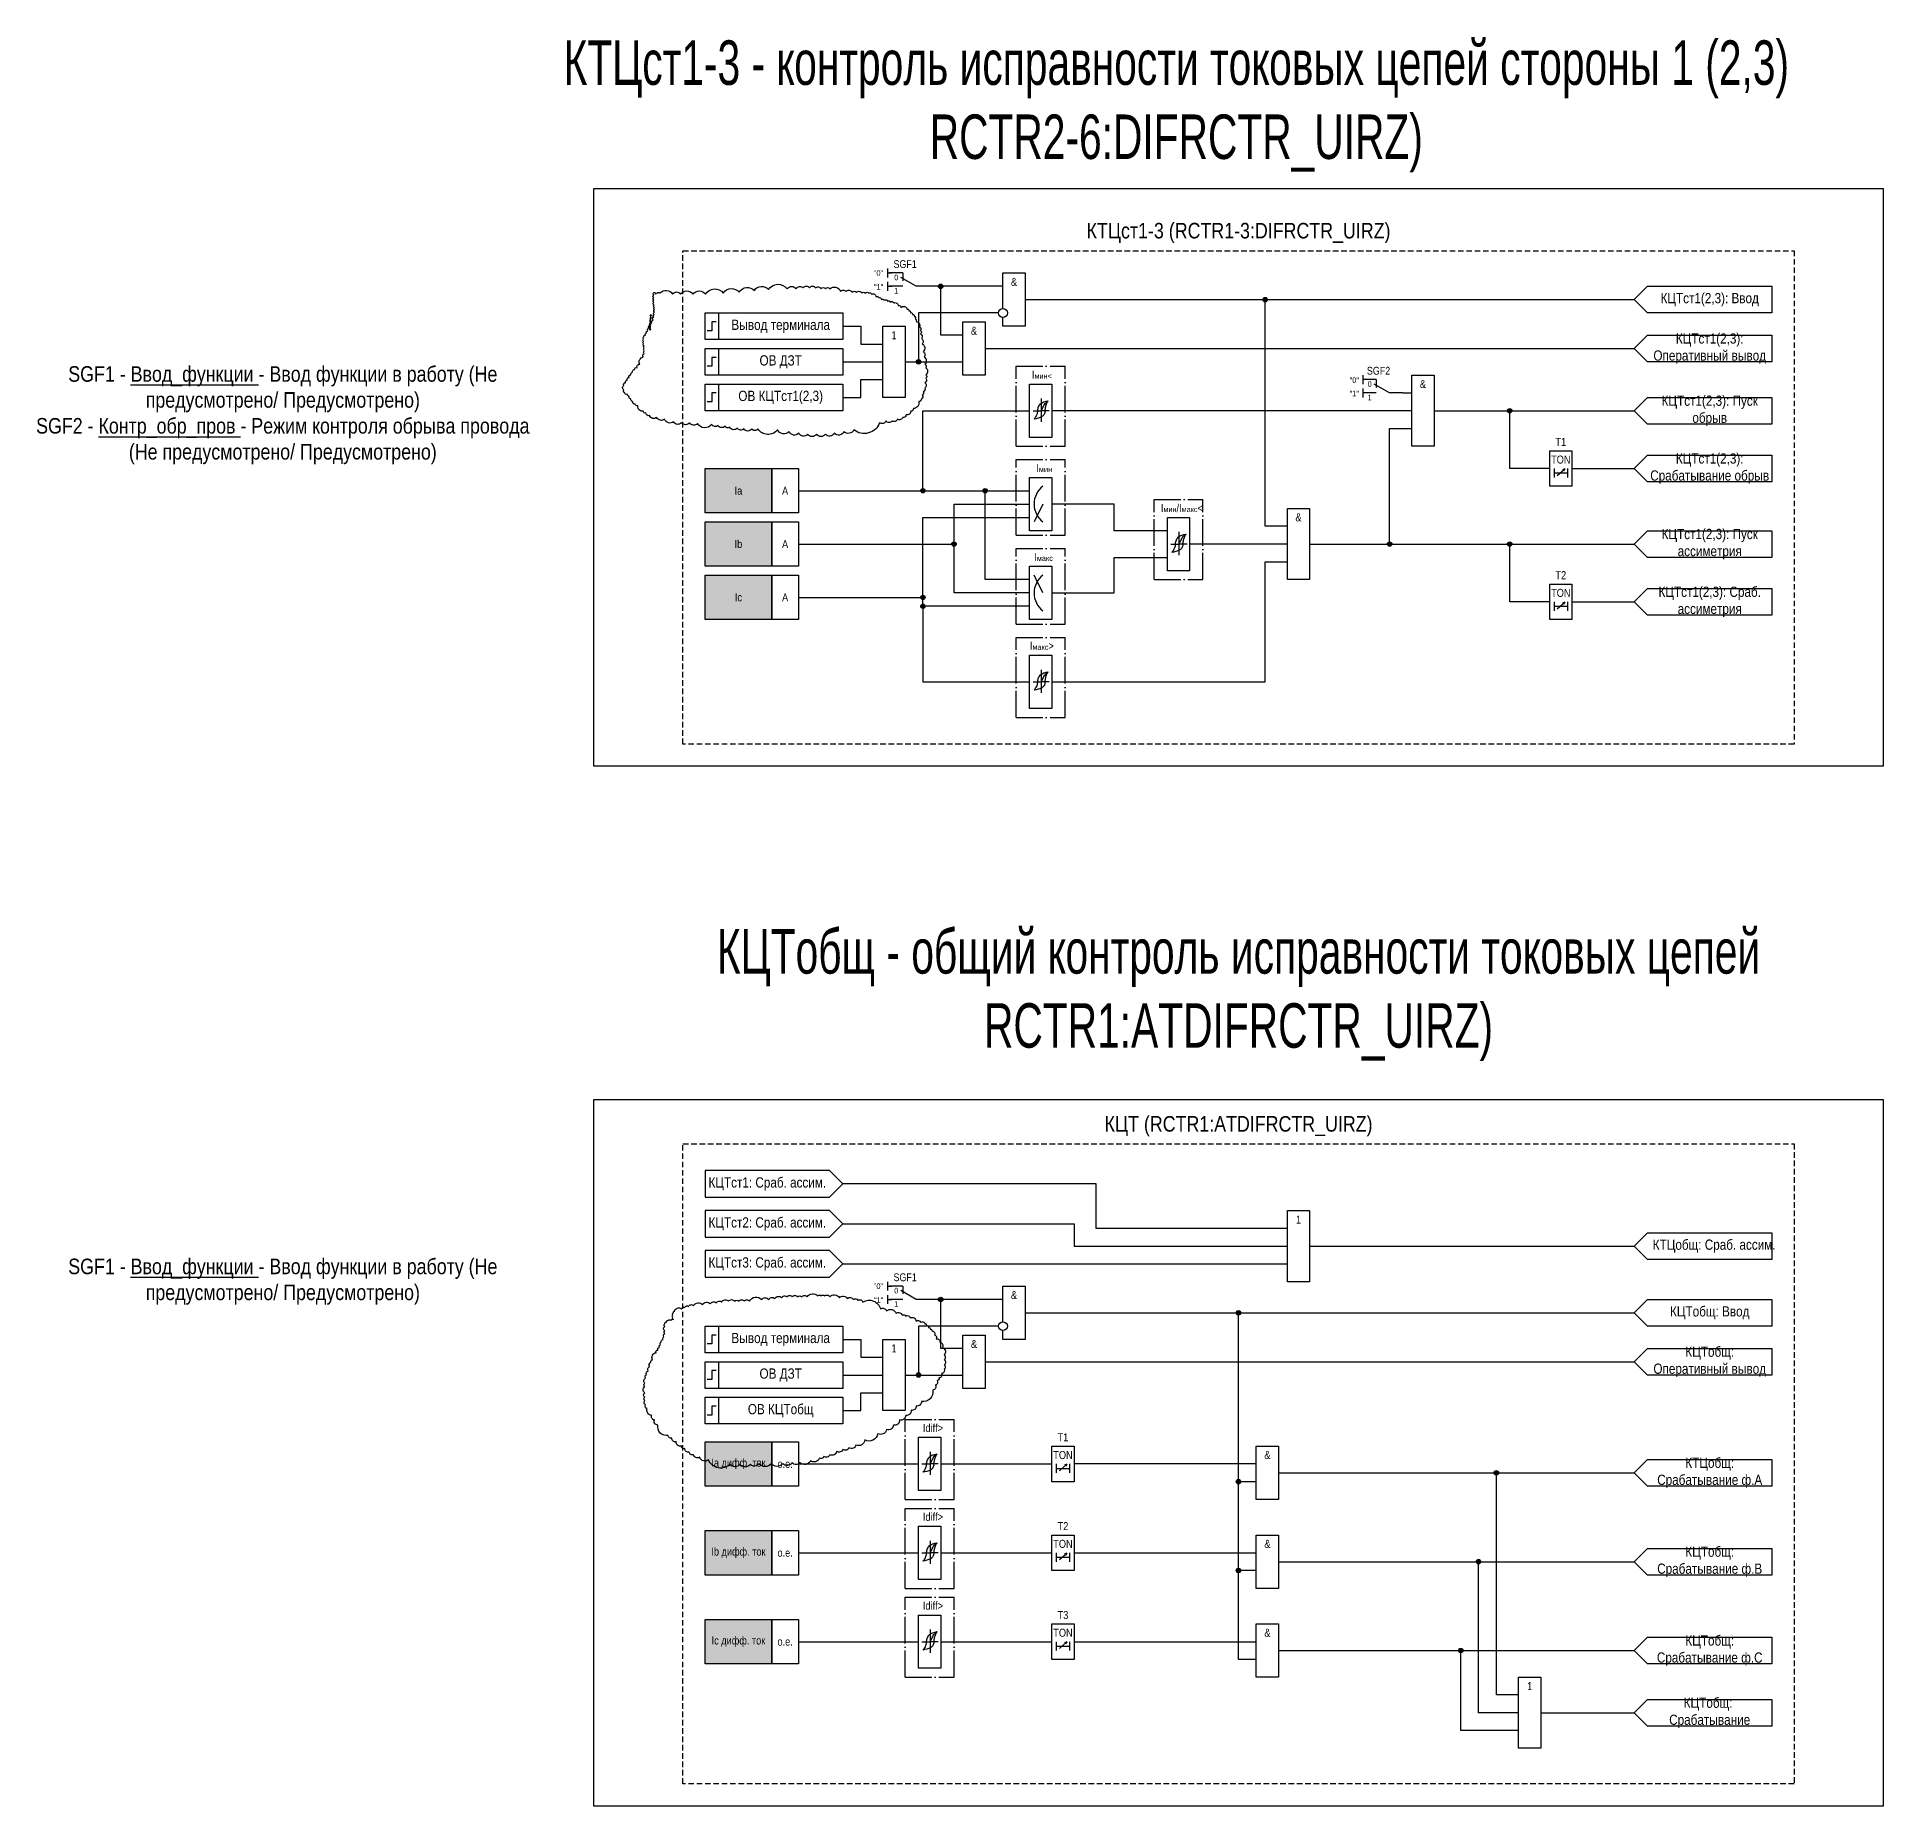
# Model space of a CAD drawing. Header units: millimetres. Extents: x -375 to 2714, y -997 to 626.
# Drawn here: x 623.7 to 1039, y -261 to 137.1 of the extents above; entities that cross this region are included whole.
import ezdxf
from ezdxf.enums import TextEntityAlignment as Align

# ---------------------------------------------------------------- set-up
doc = ezdxf.new("R2010")
doc.units = ezdxf.units.MM
doc.linetypes.add('ACAD_ISO04W100', pattern=[30, 24, -3, 0, -3])
doc.linetypes.add('штриховая2', pattern=[0.375, 0.25, -0.125])
doc.layers.add('invisible', color=10, linetype='Continuous', lineweight=30, plot=False)
doc.layers.add('TEXT', color=7, linetype='Continuous', lineweight=25)
doc.layers.add('Основная', color=7, linetype='Continuous')
doc.styles.add('1.8_Gost_RD', font='ARIALN.TTF', dxfattribs={"height": 1.8})
doc.styles.add('2.5_Gost_RD', font='ARIALN.TTF', dxfattribs={"height": 2.5})
doc.styles.add('3.5_Gost_RD', font='ARIALN.TTF', dxfattribs={"height": 3.5})
doc.styles.add('Вывод', font='ARIALN.TTF', dxfattribs={"height": 2.5})
doc.styles.add('Компонент', font='ARIALN.TTF', dxfattribs={"height": 3.5})

# ---------------------------------------------------------------- blocks, each defined once
blk = doc.blocks.new('*U892')
at = {"layer": 'Основная', "linetype": 'ACAD_ISO04W100', "ltscale": 0.25}
for p, q in [((0, 0), (11, 0)), ((0, -17), (0, 0)), ((11, -17), (11, 0)), ((0, -17), (11, -17))]:
    blk.add_line(p, q, dxfattribs=at)
at = {"layer": 'Основная', "style": 'Компонент'}
blk.add_attdef('ОУ', text='', height=3.5, dxfattribs=at).set_placement((11, 0), align=Align.MIDDLE_CENTER)
blk = doc.blocks.new('Точка')
at = {"ltscale": 100}
h = blk.add_hatch(color=256, dxfattribs=at)
h.dxf.hatch_style = 1
edge = h.paths.add_edge_path()
edge.add_arc((0, 0), 0.5, 0, 360)
blk.add_circle((0, 0), 0.5, dxfattribs=at)
blk = doc.blocks.new('*U898')
at = {"layer": 'Основная', "linetype": 'ACAD_ISO04W100', "ltscale": 0.25}
for p, q in [((0, 0), (11, 0)), ((0, -18), (0, 0)), ((11, -18), (11, 0)), ((0, -18), (11, -18))]:
    blk.add_line(p, q, dxfattribs=at)
at = {"layer": 'Основная', "style": 'Компонент'}
blk.add_attdef('ОУ', text='', height=3.5, dxfattribs=at).set_placement((11, 0), align=Align.MIDDLE_CENTER)
blk = doc.blocks.new('*U958')
at = {"layer": 'Основная', "color": 0}
blk.add_line((0, 0), (7, 4), dxfattribs=at)
at = {"layer": 'Основная', "ltscale": 0.35}
blk.add_line((6, 6), (6, 2.5), dxfattribs=at)
blk = doc.blocks.new('*U1016')
at = {"layer": 'Основная', "color": 0}
for p, q in [((-3, 6), (-9, 6)), ((-3, 0), (-9, 0)), ((9, 0), (3, 0))]:
    blk.add_line(p, q, dxfattribs=at)
at = {"layer": 'Основная', "ltscale": 0.25, "xscale": -1}
blk.add_blockref('*U958', (3, 0), dxfattribs=at)
at = {"layer": 'Основная'}
for tag, height, style, p in [('ОУ', 3.5, 'Компонент', (-2, 10)), ('В1', 2.5, 'Вывод', (-13, 6)), ('В2', 2.5, 'Вывод', (-6, 4)), ('В3', 2.5, 'Вывод', (-6, -2))]:
    blk.add_attdef(tag, text='', height=height, dxfattribs=dict(at, style=style)).set_placement(p, align=Align.MIDDLE_CENTER)
blk = doc.blocks.new('*U985')
at = {"layer": 'Основная', "color": 0}
for p, q in [((-3, 6), (-9, 6)), ((-3, 0), (-9, 0)), ((9, 0), (3, 0))]:
    blk.add_line(p, q, dxfattribs=at)
at = {"layer": 'Основная', "ltscale": 0.25, "xscale": -1}
blk.add_blockref('*U958', (3, 0), dxfattribs=at)
at = {"layer": 'Основная'}
for tag, height, style, p in [('ОУ', 3.5, 'Компонент', (-2, 10)), ('В1', 2.5, 'Вывод', (-14, 6)), ('В2', 2.5, 'Вывод', (-6, 4)), ('В3', 2.5, 'Вывод', (-6, -2))]:
    blk.add_attdef(tag, text='', height=height, dxfattribs=dict(at, style=style)).set_placement(p, align=Align.MIDDLE_CENTER)

msp = doc.modelspace()

# ---------------------------------------------------------------- hatches: boundary and pattern name
at = {"ltscale": 100, "true_color": 0xf7941d}
h = msp.add_hatch(color=30, dxfattribs=at)
h.dxf.hatch_style = 1
h.paths.add_polyline_path([(774, 40), (789, 40), (789, 30), (774, 30)])
h = msp.add_hatch(color=30, dxfattribs=at)
h.dxf.hatch_style = 1
h.paths.add_polyline_path([(774, 28), (789, 28), (789, 18), (774, 18)])
h = msp.add_hatch(color=30, dxfattribs=at)
h.dxf.hatch_style = 1
h.paths.add_polyline_path([(774, 16), (789, 16), (789, 6), (774, 6)])
h = msp.add_hatch(color=30, dxfattribs=at)
h.dxf.hatch_style = 1
h.paths.add_polyline_path([(774, -179), (789, -179), (789, -189), (774, -189)])
h = msp.add_hatch(color=30, dxfattribs=at)
h.dxf.hatch_style = 1
h.paths.add_polyline_path([(774, -199), (789, -199), (789, -209), (774, -209)])
h = msp.add_hatch(color=30, dxfattribs=at)
h.dxf.hatch_style = 1
h.paths.add_polyline_path([(774, -219), (789, -219), (789, -229), (774, -229)])

# ---------------------------------------------------------------- linework, layer by layer
at = {"ltscale": 100}
for p, q in [((815, 85), (815, 83)), ((815, 84), (816, 84)), ((815, 82), (815, 80)), ((815, 81), (816, 81)), ((805, 64), (814, 64)), ((819, 64), (832, 64)), ((815, -143), (815, -145)), ((815, -144), (816, -144)), ((815, -146), (815, -148)), ((815, -147), (816, -147)), ((805, -164), (814, -164)), ((819, -164), (832, -164))]:
    msp.add_line(p, q, dxfattribs=at)
at = {"color": 7, "ltscale": 100}
for p, q in [((965.7, 38.46), (967.37, 39.95)), ((967.37, 39.95), (966.85, 39.73)), ((967.37, 39.95), (967.11, 39.48)), ((850, 32), (848, 28)), ((850, 12), (848, 16)), ((852, 12), (857, 12)), ((965.7, 8.46), (967.37, 9.95)), ((967.37, 9.95), (966.85, 9.73)), ((967.37, 9.95), (967.11, 9.48)), ((853.7, -185.54), (855.37, -184.05)), ((855.37, -184.05), (854.85, -184.27)), ((855.37, -184.05), (855.11, -184.52)), ((853.7, -205.54), (855.37, -204.05)), ((855.37, -204.05), (854.85, -204.27)), ((855.37, -204.05), (855.11, -204.52)), ((853.7, -225.54), (855.37, -224.05)), ((855.37, -224.05), (854.85, -224.27)), ((855.37, -224.05), (855.11, -224.52))]:
    msp.add_line(p, q, dxfattribs=at)
at = {"ltscale": 100}
for points in [[(749, 103), (1039, 103), (1039, -27), (749, -27)], [(774, 75), (777, 75), (777, 69), (774, 69)], [(774, 75), (805, 75), (805, 69), (774, 69)], [(814, 72), (819, 72), (819, 56), (814, 56)], [(774, 67), (777, 67), (777, 61), (774, 61)], [(774, 67), (805, 67), (805, 61), (774, 61)], [(774, 59), (777, 59), (777, 53), (774, 53)], [(774, 59), (805, 59), (805, 53), (774, 53)], [(933, 61), (938, 61), (938, 45), (933, 45)], [(964, 44), (969, 44), (969, 36), (964, 36)], [(774, 40), (789, 40), (789, 30), (774, 30)], [(789, 40), (795, 40), (795, 30), (789, 30)], [(847, 38), (852, 38), (852, 26), (847, 26)], [(905, 31), (910, 31), (910, 15), (905, 15)], [(774, 28), (789, 28), (789, 18), (774, 18)], [(789, 28), (795, 28), (795, 18), (789, 18)], [(847, 18), (852, 18), (852, 6), (847, 6)], [(774, 16), (789, 16), (789, 6), (774, 6)], [(789, 16), (795, 16), (795, 6), (789, 6)], [(964, 14), (969, 14), (969, 6), (964, 6)], [(749, -102), (1039, -102), (1039, -261), (749, -261)], [(905, -127), (910, -127), (910, -143), (905, -143)], [(774, -153), (777, -153), (777, -159), (774, -159)], [(774, -153), (805, -153), (805, -159), (774, -159)], [(814, -156), (819, -156), (819, -172), (814, -172)], [(774, -161), (777, -161), (777, -167), (774, -167)], [(774, -161), (805, -161), (805, -167), (774, -167)], [(774, -169), (777, -169), (777, -175), (774, -175)], [(774, -169), (805, -169), (805, -175), (774, -175)], [(774, -179), (789, -179), (789, -189), (774, -189)], [(789, -179), (795, -179), (795, -189), (789, -189)], [(852, -180), (857, -180), (857, -188), (852, -188)], [(774, -199), (789, -199), (789, -209), (774, -209)], [(789, -199), (795, -199), (795, -209), (789, -209)], [(852, -200), (857, -200), (857, -208), (852, -208)], [(774, -219), (789, -219), (789, -229), (774, -229)], [(789, -219), (795, -219), (795, -229), (789, -229)], [(852, -220), (857, -220), (857, -228), (852, -228)], [(957, -232), (962, -232), (962, -248), (957, -248)]]:
    msp.add_lwpolyline(points, close=True, dxfattribs=at)
for points in [[(832, 70), (827, 70), (827, 81), (822, 81)], [(841, 81), (827, 81)], [(840, 75), (822, 75), (822, 64)], [(846, 78), (983, 78)], [(905, 27), (900, 27), (900, 78)], [(805, 72), (809, 72), (809, 68), (814, 68)], [(832, 70), (827, 70)], [(837, 67), (983, 67)], [(805, 56), (809, 56), (809, 60), (814, 60)], [(931, 57), (933, 57)], [(823, 35), (823, 53), (847, 53)], [(933, 53), (852, 53)], [(938, 53), (983, 53)], [(964, 40), (955, 40), (955, 53)], [(910, 23), (928, 23), (928, 49), (933, 49)], [(965, 40), (965, 38)], [(965, 39), (968, 39)], [(968, 40), (968, 38)], [(969, 40), (983, 40)], [(847, 15), (837, 15), (837, 35)], [(795, 23), (830, 23), (830, 32), (847, 32)], [(878, 26), (866, 26), (866, 32), (852, 32)], [(795, 11), (823, 11), (823, 29), (847, 29)], [(847, 12), (830, 12), (830, 23)], [(905, 23), (883, 23)], [(928, 23), (983, 23)], [(964, 10), (955, 10), (955, 23)], [(852, 12), (866, 12), (866, 20), (878, 20)], [(852, -8), (900, -8), (900, 19), (905, 19)], [(847, 9), (823, 9), (823, 11)], [(823, 9), (823, -8), (847, -8)], [(965, 10), (965, 8)], [(965, 9), (968, 9)], [(968, 10), (968, 8)], [(969, 10), (983, 10)], [(905, -131), (862, -131), (862, -121), (805, -121)], [(805, -130), (857, -130), (857, -135), (905, -135)], [(910, -135), (983, -135)], [(805, -139), (905, -139)], [(832, -158), (827, -158), (827, -147), (822, -147)], [(841, -147), (827, -147)], [(840, -153), (822, -153), (822, -164)], [(846, -150), (983, -150)], [(898, -188), (894, -188), (894, -150)], [(805, -156), (809, -156), (809, -160), (814, -160)], [(832, -158), (827, -158)], [(837, -161), (983, -161)], [(805, -172), (809, -172), (809, -168), (814, -168)], [(853, -184), (853, -186)], [(853, -185), (856, -185)], [(856, -184), (856, -186)], [(898, -184), (857, -184)], [(903, -186), (983, -186)], [(957, -236), (952, -236), (952, -186)], [(898, -208), (894, -208), (894, -188)], [(853, -204), (853, -206)], [(853, -205), (856, -205)], [(856, -204), (856, -206)], [(857, -204), (898, -204)], [(903, -206), (983, -206)], [(957, -240), (948, -240), (948, -206)], [(898, -228), (894, -228), (894, -208)], [(853, -224), (853, -226)], [(856, -224), (856, -226)], [(857, -224), (898, -224)], [(853, -225), (856, -225)], [(903, -226), (983, -226)], [(957, -244), (944, -244), (944, -226)], [(962, -240), (983, -240)]]:
    msp.add_lwpolyline(points, dxfattribs=at)
at = {"lineweight": 30, "ltscale": 100}
for points in [[(776.5, 73), (775.5, 73), (775.5, 71), (774.5, 71)], [(776.5, 65), (775.5, 65), (775.5, 63), (774.5, 63)], [(776.5, 57), (775.5, 57), (775.5, 55), (774.5, 55)], [(776.5, -155), (775.5, -155), (775.5, -157), (774.5, -157)], [(776.5, -163), (775.5, -163), (775.5, -165), (774.5, -165)], [(776.5, -171), (775.5, -171), (775.5, -173), (774.5, -173)]]:
    msp.add_lwpolyline(points, dxfattribs=at)
at = {"color": 7, "ltscale": 100}
for centre in [(853, 32), (853, 12)]:
    msp.add_arc(centre, 5, 126.8699, 233.1301, dxfattribs=at)
at = {"layer": 'invisible', "ltscale": 100}
for points in [[(763.3, 79.46, -0.520567), (763.9, 79.46, -0.520567), (763.9, 79.46, -0.520567), (766.69, 79.26, -0.520567), (766.69, 79.26, -0.520567), (768.49, 79.26, -0.520567), (768.49, 79.26, -0.520567), (771.29, 79.26, -0.520567), (771.29, 79.26, -0.520567), (774.09, 79.26, -0.520567), (774.09, 79.26, -0.520567), (778.08, 79.46, -0.520567), (778.08, 79.46, -0.520567), (781.68, 79.66, -0.520567), (781.68, 79.66, -0.520567), (785.08, 80.06, -0.520567), (785.08, 80.06, -0.520567), (788.28, 80.26, -0.520567), (788.28, 80.26, -0.520567), (792.47, 80.46, -0.520567), (792.47, 80.46, -0.520567), (794.47, 80.46, -0.520567), (794.47, 80.46, -0.520567), (796.07, 80.66, -0.520567), (796.07, 80.66, -0.520567), (797.47, 80.66, -0.520567), (797.47, 80.66, -0.520567), (798.87, 80.66, -0.520567), (798.87, 80.66, -0.520567), (800.07, 80.46, -0.520567), (800.07, 80.46, -0.520567), (801.07, 80.46, -0.520567), (801.07, 80.46, -0.520567), (802.07, 80.46, -0.520567), (802.07, 80.46, -0.520567), (804.46, 79.86, -0.520567), (804.46, 79.86, -0.520567), (805.66, 79.86, -0.520567), (805.66, 79.86, -0.520567), (807.06, 79.66, -0.520567), (807.06, 79.66, -0.520567), (808.06, 79.66, -0.520567), (808.06, 79.66, -0.520567), (809.26, 79.46, -0.520567), (809.26, 79.46, -0.520567), (810.06, 79.46, -0.520567), (810.06, 79.46, -0.520567), (810.86, 79.46, -0.520567), (810.86, 79.46, -0.520567), (811.46, 79.26, -0.520567), (811.46, 79.26, -0.520567), (812.46, 78.67, -0.520567), (812.46, 78.67, -0.520567), (813.06, 78.47, -0.520567), (813.06, 78.47, -0.520567), (813.66, 78.07, -0.520567), (813.66, 78.07, -0.520567), (814.26, 77.87, -0.520567), (814.26, 77.87, -0.520567), (815.06, 77.67, -0.520567), (815.06, 77.67, -0.520567), (815.65, 77.47, -0.520567), (815.65, 77.47, -0.520567), (816.45, 77.27, -0.520567), (816.45, 77.27, -0.520567), (817.45, 76.67, -0.520567), (817.45, 76.67, -0.520567), (818.05, 76.27, -0.520567), (818.05, 76.27, -0.520567), (819.45, 75.87, -0.520567), (819.45, 75.87, -0.520567), (819.85, 75.47, -0.520567), (819.85, 75.47, -0.520567), (820.25, 75.07, -0.520567), (820.25, 75.07, -0.520567), (820.65, 74.67, -0.520567), (820.65, 74.67, -0.520567), (821.05, 74.27, -0.520567), (821.05, 74.27, -0.520567), (821.25, 73.67, -0.520567), (821.25, 73.67, -0.520567), (821.45, 73.07, -0.520567), (821.45, 73.07, -0.520567), (822.25, 71.88, -0.520567), (822.25, 71.88, -0.520567), (822.45, 71.08, -0.520567), (822.45, 71.08, -0.520567), (822.45, 70.28, -0.520567), (822.45, 70.28, -0.520567), (822.65, 69.28, -0.520567), (822.65, 69.28, -0.520567), (822.85, 68.08, -0.520567), (822.85, 68.08, -0.520567), (823.05, 66.29, -0.520567), (823.05, 66.29, -0.520567), (823.25, 65.09, -0.520567), (823.25, 65.09, -0.520567), (823.45, 63.49, -0.520567), (823.45, 63.49, -0.520567), (823.65, 62.69, -0.520567), (823.65, 62.69, -0.520567), (823.65, 61.09, -0.520567), (823.65, 61.09, -0.520567), (823.65, 60.3, -0.520567), (823.65, 60.3, -0.520567), (823.45, 59.3, -0.520567), (823.45, 59.3, -0.520567), (823.45, 58.1, -0.520567), (823.45, 58.1, -0.520567), (823.05, 57.3, -0.520567), (823.05, 57.3, -0.520567), (822.85, 56.5, -0.520567), (822.85, 56.5, -0.520567), (822.65, 55.7, -0.520567), (822.65, 55.7, -0.520567), (822.05, 55.1, -0.520567), (822.05, 55.1, -0.520567), (820.85, 53.51, -0.520567), (820.85, 53.51, -0.520567), (820.25, 52.91, -0.520567), (820.25, 52.91, -0.520567), (819.25, 52.11, -0.520567), (819.25, 52.11, -0.520567), (818.45, 51.51, -0.520567), (818.45, 51.51, -0.520567), (817.25, 51.11, -0.520567), (817.25, 51.11, -0.520567), (816.05, 50.71, -0.520567), (816.05, 50.71, -0.520567), (814.66, 50.71, -0.520567), (814.66, 50.71, -0.520567), (813.26, 50.31, -0.520567), (813.26, 50.31, -0.520567), (807.46, 48.71, -0.520567), (807.46, 48.71, -0.520567), (805.26, 48.31, -0.520567), (805.26, 48.31, -0.520567), (803.06, 47.92, -0.520567), (803.06, 47.92, -0.520567), (801.07, 47.72, -0.520567), (801.07, 47.72, -0.520567), (799.07, 47.72, -0.520567), (799.07, 47.72, -0.520567), (797.07, 47.72, -0.520567), (797.07, 47.72, -0.520567), (795.07, 47.92, -0.520567), (795.07, 47.92, -0.520567), (792.87, 48.31, -0.520567), (792.87, 48.31, -0.520567), (790.27, 48.71, -0.520567), (790.27, 48.71, -0.520567), (785.88, 48.91, -0.520567), (785.88, 48.91, -0.520567), (784.48, 48.91, -0.520567), (784.48, 48.91, -0.520567), (782.68, 48.91, -0.520567), (782.68, 48.91, -0.520567), (781.28, 49.11, -0.520567), (781.28, 49.11, -0.520567), (779.48, 49.31, -0.520567), (779.48, 49.31, -0.520567), (778.48, 49.51, -0.520567), (778.48, 49.51, -0.520567), (776.89, 49.71, -0.520567), (776.89, 49.71, -0.520567), (775.49, 49.91, -0.520567), (775.49, 49.91, -0.520567), (772.29, 50.11, -0.520567), (772.29, 50.11, -0.520567), (770.49, 50.31, -0.520567), (770.49, 50.31, -0.520567), (768.69, 50.31, -0.520567), (768.69, 50.31, -0.520567), (766.89, 50.51, -0.520567), (766.89, 50.51, -0.520567), (764.89, 51.11, -0.520567), (764.89, 51.11, -0.520567), (763.1, 51.51, -0.520567), (763.1, 51.51, -0.520567), (761.5, 51.91, -0.520567), (761.5, 51.91, -0.520567), (760.7, 52.51, -0.520567), (760.7, 52.51, -0.520567), (760.1, 52.91, -0.520567), (760.1, 52.91, -0.520567), (758.9, 54.11, -0.520567), (758.9, 54.11, -0.520567), (758.3, 54.5, -0.520567), (758.3, 54.5, -0.520567), (757.7, 55.1, -0.520567), (757.7, 55.1, -0.520567), (757.3, 55.7, -0.520567), (757.3, 55.7, -0.520567), (756.9, 56.3, -0.520567), (756.9, 56.3, -0.520567), (756.5, 56.7, -0.520567), (756.5, 56.7, -0.520567), (755.9, 57.1, -0.520567), (755.9, 57.1, -0.520567), (755.7, 57.7, -0.520567), (755.7, 57.7, -0.520567), (755.7, 58.7, -0.520567), (755.7, 58.7, -0.520567), (756.1, 59.3, -0.520567), (756.1, 59.3, -0.520567), (756.5, 59.9, -0.520567), (756.5, 59.9, -0.520567), (756.9, 60.5, -0.520567), (756.9, 60.5, -0.520567), (757.3, 61.09, -0.520567), (757.3, 61.09, -0.520567), (757.7, 61.69, -0.520567), (757.7, 61.69, -0.520567), (758.1, 62.29, -0.520567), (758.1, 62.29, -0.520567), (758.7, 62.69, -0.520567), (758.7, 62.69, -0.520567), (759.3, 63.49, -0.520567), (759.3, 63.49, -0.520567), (760.1, 65.09, -0.520567), (760.1, 65.09, -0.520567), (760.3, 65.89, -0.520567), (760.3, 65.89, -0.520567), (760.3, 66.49, -0.520567), (760.3, 66.49, -0.520567), (760.3, 67.08, -0.520567), (760.3, 67.08, -0.520567), (760.27, 67.6, -0.520567), (760.27, 67.6, -0.520567), (760.14, 68.1, -0.520567), (760.14, 68.1, -0.520567), (760.14, 68.6, -0.520567), (760.14, 68.6, -0.520567), (760.14, 69.1, -0.520567), (760.14, 69.1, -0.520567), (760.25, 69.63, -0.520567), (760.25, 69.63, -0.520567), (760.56, 70.02, -0.520567), (760.56, 70.02, -0.520567), (760.8, 70.49, -0.520567), (760.8, 70.49, -0.520567), (761.11, 70.96, -0.520567), (761.11, 70.96, -0.520567), (761.35, 71.59, -0.520567), (761.35, 71.59, -0.520567), (761.5, 72.14, -0.520567), (761.5, 72.14, -0.520567), (761.74, 72.61, -0.520567), (761.74, 72.61, -0.520567), (761.95, 73.1, -0.520567), (761.95, 73.1, -0.520567), (761.8, 73.59, -0.520567), (761.8, 73.59, -0.520567), (761.8, 74.13, -0.520567), (761.8, 74.13, -0.520567), (761.85, 74.67, -0.520567), (761.85, 74.67, -0.520567), (761.7, 74.18, -0.520567), (761.7, 74.18, -0.520567), (761.6, 73.69, -0.520567), (761.6, 73.69, -0.520567), (761.5, 73.2, -0.520567), (761.5, 73.2, -0.520567), (761.5, 72.66, -0.520567), (761.5, 72.66, -0.520567), (761.5, 72.12, -0.520567), (761.5, 72.12, -0.520567), (761.55, 71.58, -0.520567), (761.55, 71.58, -0.520567), (761.65, 71.09, -0.520567), (761.65, 71.09, -0.520567), (761.65, 71.62, -0.520567), (761.65, 71.62, -0.520567), (761.8, 72.17, -0.520567), (761.8, 72.17, -0.520567), (762.04, 72.8, -0.520567), (762.04, 72.8, -0.520567), (762.28, 73.43, -0.520567), (762.28, 73.43, -0.520567), (762.43, 74.06, -0.520567), (762.43, 74.06, -0.520567), (762.51, 74.61, -0.520567), (762.51, 74.61, -0.520567), (762.59, 75.16, -0.520567), (762.59, 75.16, -0.520567), (762.59, 75.71, -0.520567), (762.59, 75.71, -0.520567), (762.59, 76.26, -0.520567), (762.59, 76.26, -0.520567), (762.51, 76.81, -0.520567), (762.51, 76.81, -0.520567), (762.43, 77.36, -0.520567), (762.43, 77.36, -0.520567), (762.43, 77.91, -0.520567), (762.43, 77.91, -0.520567), (762.43, 78.46, -0.520567), (762.43, 78.46, -0.520567), (762.43, 79.09, -0.520567), (762.43, 79.09, -0.520567), (762.51, 79.64, -0.520567), (762.51, 79.64, -0.520567), (762.83, 79.24, -0.520567), (762.83, 79.24, -0.520567)], [(767.49, -149.15, -0.520567), (768.66, -149.15, -0.520567), (768.66, -149.15, -0.520567), (769.45, -148.76, -0.520567), (769.45, -148.76, -0.520567), (770.24, -148.57, -0.520567), (770.24, -148.57, -0.520567), (771.41, -148.37, -0.520567), (771.41, -148.37, -0.520567), (773.38, -148.17, -0.520567), (773.38, -148.17, -0.520567), (775.15, -147.98, -0.520567), (775.15, -147.98, -0.520567), (776.52, -147.78, -0.520567), (776.52, -147.78, -0.520567), (777.7, -147.58, -0.520567), (777.7, -147.58, -0.520567), (779.27, -147.39, -0.520567), (779.27, -147.39, -0.520567), (780.64, -147.39, -0.520567), (780.64, -147.39, -0.520567), (781.63, -147.39, -0.520567), (781.63, -147.39, -0.520567), (782.8, -147.39, -0.520567), (782.8, -147.39, -0.520567), (783.98, -147.39, -0.520567), (783.98, -147.39, -0.520567), (786.73, -147, -0.520567), (786.73, -147, -0.520567), (788.3, -147, -0.520567), (788.3, -147, -0.520567), (789.68, -146.8, -0.520567), (789.68, -146.8, -0.520567), (791.25, -146.6, -0.520567), (791.25, -146.6, -0.520567), (792.43, -146.41, -0.520567), (792.43, -146.41, -0.520567), (793.61, -146.41, -0.520567), (793.61, -146.41, -0.520567), (794.78, -146.41, -0.520567), (794.78, -146.41, -0.520567), (795.77, -146.41, -0.520567), (795.77, -146.41, -0.520567), (796.94, -146.41, -0.520567), (796.94, -146.41, -0.520567), (799.3, -146.21, -0.520567), (799.3, -146.21, -0.520567), (800.09, -146.21, -0.520567), (800.09, -146.21, -0.520567), (800.87, -146.21, -0.520567), (800.87, -146.21, -0.520567), (802.05, -146.41, -0.520567), (802.05, -146.41, -0.520567), (804.21, -146.6, -0.520567), (804.21, -146.6, -0.520567), (805.98, -146.8, -0.520567), (805.98, -146.8, -0.520567), (807.35, -147, -0.520567), (807.35, -147, -0.520567), (808.34, -147.19, -0.520567), (808.34, -147.19, -0.520567), (809.51, -147.58, -0.520567), (809.51, -147.58, -0.520567), (813.44, -149.15, -0.520567), (813.44, -149.15, -0.520567), (814.82, -149.55, -0.520567), (814.82, -149.55, -0.520567), (816.98, -150.13, -0.520567), (816.98, -150.13, -0.520567), (818.35, -150.53, -0.520567), (818.35, -150.53, -0.520567), (819.14, -150.72, -0.520567), (819.14, -150.72, -0.520567), (820.12, -151.12, -0.520567), (820.12, -151.12, -0.520567), (821.49, -151.9, -0.520567), (821.49, -151.9, -0.520567), (822.48, -152.1, -0.520567), (822.48, -152.1, -0.520567), (823.46, -152.49, -0.520567), (823.46, -152.49, -0.520567), (823.85, -152.88, -0.520567), (823.85, -152.88, -0.520567), (824.24, -153.27, -0.520567), (824.24, -153.27, -0.520567), (824.64, -153.67, -0.520567), (824.64, -153.67, -0.520567), (825.03, -154.06, -0.520567), (825.03, -154.06, -0.520567), (825.62, -155.04, -0.520567), (825.62, -155.04, -0.520567), (826.01, -155.83, -0.520567), (826.01, -155.83, -0.520567), (826.8, -156.61, -0.520567), (826.8, -156.61, -0.520567), (827.39, -157.79, -0.520567), (827.39, -157.79, -0.520567), (827.78, -159.55, -0.520567), (827.78, -159.55, -0.520567), (827.78, -160.54, -0.520567), (827.78, -160.54, -0.520567), (827.78, -161.71, -0.520567), (827.78, -161.71, -0.520567), (827.78, -162.69, -0.520567), (827.78, -162.69, -0.520567), (827.19, -163.67, -0.520567), (827.19, -163.67, -0.520567), (826.6, -164.66, -0.520567), (826.6, -164.66, -0.520567), (826.21, -165.24, -0.520567), (826.21, -165.24, -0.520567), (825.81, -166.23, -0.520567), (825.81, -166.23, -0.520567), (825.23, -167.4, -0.520567), (825.23, -167.4, -0.520567), (822.67, -169.95, -0.520567), (822.67, -169.95, -0.520567), (821.49, -170.94, -0.520567), (821.49, -170.94, -0.520567), (820.32, -171.92, -0.520567), (820.32, -171.92, -0.520567), (819.14, -173.09, -0.520567), (819.14, -173.09, -0.520567), (817.76, -174.08, -0.520567), (817.76, -174.08, -0.520567), (816.39, -175.25, -0.520567), (816.39, -175.25, -0.520567), (814.82, -176.23, -0.520567), (814.82, -176.23, -0.520567), (812.85, -177.21, -0.520567), (812.85, -177.21, -0.520567), (809.91, -178.59, -0.520567), (809.91, -178.59, -0.520567), (807.94, -179.77, -0.520567), (807.94, -179.77, -0.520567), (806.37, -180.35, -0.520567), (806.37, -180.35, -0.520567), (805, -180.75, -0.520567), (805, -180.75, -0.520567), (803.62, -181.14, -0.520567), (803.62, -181.14, -0.520567), (802.05, -181.92, -0.520567), (802.05, -181.92, -0.520567), (800.68, -182.32, -0.520567), (800.68, -182.32, -0.520567), (799.69, -182.71, -0.520567), (799.69, -182.71, -0.520567), (797.73, -183.3, -0.520567), (797.73, -183.3, -0.520567), (795.37, -183.69, -0.520567), (795.37, -183.69, -0.520567), (793.61, -183.69, -0.520567), (793.61, -183.69, -0.520567), (791.45, -183.89, -0.520567), (791.45, -183.89, -0.520567), (788.89, -183.89, -0.520567), (788.89, -183.89, -0.520567), (786.14, -183.89, -0.520567), (786.14, -183.89, -0.520567), (784.18, -184.08, -0.520567), (784.18, -184.08, -0.520567), (781.82, -184.08, -0.520567), (781.82, -184.08, -0.520567), (779.66, -184.08, -0.520567), (779.66, -184.08, -0.520567), (774.75, -183.1, -0.520567), (774.75, -183.1, -0.520567), (772.79, -182.51, -0.520567), (772.79, -182.51, -0.520567), (771.41, -181.92, -0.520567), (771.41, -181.92, -0.520567), (770.43, -181.34, -0.520567), (770.43, -181.34, -0.520567), (769.45, -180.55, -0.520567), (769.45, -180.55, -0.520567), (768.66, -179.96, -0.520567), (768.66, -179.96, -0.520567), (767.49, -178.98, -0.520567), (767.49, -178.98, -0.520567), (766.5, -178.2, -0.520567), (766.5, -178.2, -0.520567), (765.72, -177.61, -0.520567), (765.72, -177.61, -0.520567), (763.36, -175.25, -0.520567), (763.36, -175.25, -0.520567), (762.58, -174.08, -0.520567), (762.58, -174.08, -0.520567), (761.99, -173.09, -0.520567), (761.99, -173.09, -0.520567), (761, -171.52, -0.520567), (761, -171.52, -0.520567), (760.61, -170.74, -0.520567), (760.61, -170.74, -0.520567), (760.42, -169.76, -0.520567), (760.42, -169.76, -0.520567), (760.42, -168.97, -0.520567), (760.42, -168.97, -0.520567), (760.42, -167.99, -0.520567), (760.42, -167.99, -0.520567), (760.42, -166.62, -0.520567), (760.42, -166.62, -0.520567), (760.42, -165.83, -0.520567), (760.42, -165.83, -0.520567), (760.61, -164.66, -0.520567), (760.61, -164.66, -0.520567), (760.81, -163.87, -0.520567), (760.81, -163.87, -0.520567), (761.2, -163.09, -0.520567), (761.2, -163.09, -0.520567), (761.59, -162.11, -0.520567), (761.59, -162.11, -0.520567), (761.79, -161.12, -0.520567), (761.79, -161.12, -0.520567), (762.18, -160.54, -0.520567), (762.18, -160.54, -0.520567), (762.97, -158.97, -0.520567), (762.97, -158.97, -0.520567), (763.36, -158.38, -0.520567), (763.36, -158.38, -0.520567), (763.75, -157.79, -0.520567), (763.75, -157.79, -0.520567), (763.95, -157.2, -0.520567), (763.95, -157.2, -0.520567), (764.15, -156.61, -0.520567), (764.15, -156.61, -0.520567), (764.54, -156.02, -0.520567), (764.54, -156.02, -0.520567), (764.74, -155.43, -0.520567), (764.74, -155.43, -0.520567), (764.93, -154.65, -0.520567), (764.93, -154.65, -0.520567), (764.93, -154.06, -0.520567), (764.93, -154.06, -0.520567), (764.93, -153.08, -0.520567), (764.93, -153.08, -0.520567), (764.93, -152.49, -0.520567), (764.93, -152.49, -0.520567), (765.33, -152.1, -0.520567), (765.33, -152.1, -0.520567), (765.72, -151.7, -0.520567), (765.72, -151.7, -0.520567), (766.31, -151.7, -0.520567), (766.31, -151.7, -0.520567), (766.9, -151.51, -0.520567), (766.9, -151.51, -0.520567), (766.74, -151.03, -0.520567), (766.74, -151.03, -0.520567), (766.74, -150.51, -0.520567), (766.74, -150.51, -0.520567), (766.89, -150.03, -0.520567), (766.89, -150.03, -0.520567), (767.16, -149.6, -0.520567), (767.16, -149.6, -0.520567)]]:
    msp.add_lwpolyline(points, format="xyb", close=True, dxfattribs=at)
at = {"layer": 'Основная', "ltscale": 100}
for p, q in [((847, 57.5), (847, 59)), ((847, 59), (852, 59)), ((852, 59), (852, 53)), ((922, 61), (922, 59)), ((847, 50), (847, 58)), ((922, 58), (922, 56)), ((847, 47), (847, 50)), ((852, 53), (852, 47)), ((852, 47), (847, 47)), ((878, 27.5), (878, 29)), ((878, 29), (883, 29)), ((878, 20), (878, 28)), ((883, 29), (883, 23)), ((883, 23), (883, 17)), ((878, 17), (878, 20)), ((883, 17), (878, 17)), ((847, -3.5), (847, -2)), ((847, -2), (852, -2)), ((847, -11), (847, -3)), ((852, -2), (852, -8)), ((852, -8), (852, -14)), ((847, -14), (847, -11)), ((852, -14), (847, -14)), ((822, -179.5), (822, -178)), ((822, -178), (827, -178)), ((827, -178), (827, -184)), ((822, -187), (822, -179)), ((827, -184), (852, -184)), ((827, -184), (827, -190)), ((822, -190), (822, -187)), ((827, -190), (822, -190)), ((822, -199.5), (822, -198)), ((822, -198), (827, -198)), ((822, -207), (822, -199)), ((827, -198), (827, -204)), ((822, -210), (822, -207)), ((827, -204), (852, -204)), ((827, -204), (827, -210)), ((827, -210), (822, -210)), ((822, -219.5), (822, -218)), ((822, -218), (827, -218)), ((822, -227), (822, -219)), ((827, -218), (827, -224)), ((827, -224), (852, -224)), ((827, -224), (827, -230)), ((822, -230), (822, -227)), ((827, -230), (822, -230))]:
    msp.add_line(p, q, dxfattribs=at)
at = {"layer": 'Основная'}
for p, q in [((849.6, 55.72), (849.6, 50.52)), ((880.6, 25.72), (880.6, 20.52)), ((849.6, -5.28), (849.6, -10.48)), ((824.6, -181.28), (824.6, -186.48)), ((824.6, -201.28), (824.6, -206.48)), ((824.6, -221.28), (824.6, -226.48))]:
    msp.add_line(p, q, dxfattribs=at)
at = {"layer": 'Основная', "color": 7, "ltscale": 100}
for p, q in [((847.79, 53), (849.6, 53)), ((851.42, 53), (849.6, 53)), ((795, 35), (847, 35)), ((878.79, 23), (880.6, 23)), ((882.42, 23), (880.6, 23)), ((847.79, -8), (849.6, -8)), ((851.42, -8), (849.6, -8)), ((795, -184), (822, -184)), ((822.79, -184), (824.6, -184)), ((826.42, -184), (824.6, -184)), ((795, -204), (822, -204)), ((822.79, -204), (824.6, -204)), ((826.42, -204), (824.6, -204)), ((795, -224), (822, -224)), ((822.79, -224), (824.6, -224)), ((826.42, -224), (824.6, -224))]:
    msp.add_line(p, q, dxfattribs=at)
at = {"layer": 'Основная', "linetype": 'штриховая2', "ltscale": 5}
for points in [[(769, 89), (1019, 89), (1019, -22), (769, -22)], [(769, -112), (1019, -112), (1019, -256), (769, -256)]]:
    msp.add_lwpolyline(points, close=True, dxfattribs=at)
at = {"layer": 'Основная', "ltscale": 100}
for points in [[(841, 76), (841, 84), (846, 84), (846, 72), (841, 72), (841, 74)], [(841, -152), (841, -144), (846, -144), (846, -156), (841, -156), (841, -154)]]:
    msp.add_lwpolyline(points, dxfattribs=at)
for points in [[(1014, 81), (1014, 75), (986, 75), (983, 78), (986, 81)], [(832, 73), (837, 73), (837, 61), (832, 61)], [(1014, 70), (1014, 64), (986, 64), (983, 67), (986, 70)], [(1014, 56), (1014, 50), (986, 50), (983, 53), (986, 56)], [(1014, 43), (1014, 37), (986, 37), (983, 40), (986, 43)], [(1014, 26), (1014, 20), (986, 20), (983, 23), (986, 26)], [(1014, 13), (1014, 7), (986, 7), (983, 10), (986, 13)], [(774, -118), (774, -124), (802, -124), (805, -121), (802, -118)], [(774, -127), (774, -133), (802, -133), (805, -130), (802, -127)], [(1014, -132), (1014, -138), (986, -138), (983, -135), (986, -132)], [(774, -136), (774, -142), (802, -142), (805, -139), (802, -136)], [(1014, -147), (1014, -153), (986, -153), (983, -150), (986, -147)], [(832, -155), (837, -155), (837, -167), (832, -167)], [(1014, -158), (1014, -164), (986, -164), (983, -161), (986, -158)], [(898, -180), (903, -180), (903, -192), (898, -192)], [(1014, -183), (1014, -189), (986, -189), (983, -186), (986, -183)], [(898, -200), (903, -200), (903, -212), (898, -212)], [(1014, -203), (1014, -209), (986, -209), (983, -206), (986, -203)], [(898, -220), (903, -220), (903, -232), (898, -232)], [(1014, -223), (1014, -229), (986, -229), (983, -226), (986, -223)], [(1014, -237), (1014, -243), (986, -243), (983, -240), (986, -237)]]:
    msp.add_lwpolyline(points, close=True, dxfattribs=at)
for centre in [(841, 75), (841, -153)]:
    msp.add_circle(centre, 1, dxfattribs=at)
at = {"layer": 'Основная'}
for points in [[(848.8, 52.92), (848.95, 53.71), (849.44, 54.54), (851.2, 55.26)], [(849.6, 53), (850, 53.72), (850.47, 54.6), (851.2, 55.26)], [(850.48, 52.92), (850.6, 53.71), (850.81, 54.54), (851.2, 55.26)], [(848.8, 52.92), (848.6, 52.13), (848, 51.12)], [(850.48, 52.92), (850.25, 52.13), (849.76, 51.67), (848, 51.12)], [(879.8, 22.92), (879.95, 23.71), (880.44, 24.54), (882.2, 25.26)], [(880.6, 23), (881, 23.72), (881.47, 24.6), (882.2, 25.26)], [(881.48, 22.92), (881.6, 23.71), (881.81, 24.54), (882.2, 25.26)], [(879.8, 22.92), (879.6, 22.13), (879, 21.12)], [(881.48, 22.92), (881.25, 22.13), (880.76, 21.67), (879, 21.12)], [(848.8, -8.08), (848.6, -8.87), (848, -9.88)], [(850.48, -8.08), (850.25, -8.87), (849.76, -9.33), (848, -9.88)], [(848.8, -8.08), (848.95, -7.29), (849.44, -6.46), (851.2, -5.74)], [(849.6, -8), (850, -7.28), (850.47, -6.4), (851.2, -5.74)], [(850.48, -8.08), (850.6, -7.29), (850.81, -6.46), (851.2, -5.74)], [(823.8, -184.08), (823.95, -183.29), (824.44, -182.46), (826.2, -181.74)], [(824.6, -184), (825, -183.28), (825.47, -182.4), (826.2, -181.74)], [(825.48, -184.08), (825.6, -183.29), (825.81, -182.46), (826.2, -181.74)], [(823.8, -184.08), (823.6, -184.87), (823, -185.88)], [(825.48, -184.08), (825.25, -184.87), (824.76, -185.33), (823, -185.88)], [(823.8, -204.08), (823.95, -203.29), (824.44, -202.46), (826.2, -201.74)], [(824.6, -204), (825, -203.28), (825.47, -202.4), (826.2, -201.74)], [(825.48, -204.08), (825.6, -203.29), (825.81, -202.46), (826.2, -201.74)], [(823.8, -204.08), (823.6, -204.87), (823, -205.88)], [(825.48, -204.08), (825.25, -204.87), (824.76, -205.33), (823, -205.88)], [(823.8, -224.08), (823.6, -224.87), (823, -225.88)], [(825.48, -224.08), (825.25, -224.87), (824.76, -225.33), (823, -225.88)], [(823.8, -224.08), (823.95, -223.29), (824.44, -222.46), (826.2, -221.74)], [(824.6, -224), (825, -223.28), (825.47, -222.4), (826.2, -221.74)], [(825.48, -224.08), (825.6, -223.29), (825.81, -222.46), (826.2, -221.74)]]:
    msp.add_spline(points, degree=3, dxfattribs=at)

# ---------------------------------------------------------------- block references
at = {"layer": 'Основная', "ltscale": 0.25, "xscale": 0.5, "yscale": 0.5, "zscale": 0.5}
for p in [(820, 81), (820, -147)]:
    msp.add_blockref('*U985', p, dxfattribs=at).add_auto_attribs({'ОУ': 'SGF1', 'В1': '"0"', 'В2': '0', 'В3': '1'})
at = {"layer": 'Основная', "ltscale": 100}
for p in [(827, 81), (900, 78), (822, 64), (955, 53), (823, 35), (837, 35), (830, 23), (928, 23), (955, 23), (823, 11), (823, 9), (827, -147), (894, -150), (822, -164), (952, -186), (894, -188), (894, -208), (948, -206), (944, -226)]:
    msp.add_blockref('Точка', p, dxfattribs=at)
at = {"layer": 'Основная', "ltscale": 0.25}
for name, p in [('*U898', (844, 63)), ('*U892', (844, 42)), ('*U898', (875, 33)), ('*U892', (844, 22)), ('*U898', (844, 2)), ('*U898', (819, -174)), ('*U898', (819, -194)), ('*U898', (819, -214))]:
    msp.add_blockref(name, p, dxfattribs=at)
ref = msp.add_blockref('*U1016', (926.5, 57), dxfattribs=dict(at, xscale=0.5, yscale=0.5, zscale=0.5))
ref.add_attrib('ОУ', 'SGF2', dxfattribs={"height": 1.75, "style": 'Компонент'}).set_placement((925.5, 62), align=Align.MIDDLE_CENTER)
ref.add_attrib('В2', '0', dxfattribs={"height": 1.25, "style": 'Вывод'}).set_placement((923.5, 59), align=Align.MIDDLE_CENTER)
ref.add_attrib('В3', '1', dxfattribs={"height": 1.25, "style": 'Вывод'}).set_placement((923.5, 56), align=Align.MIDDLE_CENTER)

# ---------------------------------------------------------------- texts
at = {"color": 2, "ltscale": 100, "char_height": 10, "width": 290, "attachment_point": 5, "style": '3.5_Gost_RD'}
for s, insert in [('{\\W0.8;\\C3;КТЦст1-3 - контроль исправности токовых цепей стороны 1 (2,3) RCTR2-6:DIFRCTR_UIRZ)}', (880, 121.5)), ('{\\W0.8;\\C3;КЦТобщ - общий контроль исправности токовых цепей RCTR1:ATDIFRCTR_UIRZ)}', (894, -78.5))]:
    msp.add_mtext(s, dxfattribs=dict(at, insert=insert))
at = {"color": 30, "ltscale": 100, "char_height": 3.5, "attachment_point": 5, "style": '3.5_Gost_RD'}
for s, insert, width in [('\\pt108.5;КТЦст1-3 (RCTR1-3:DIFRCTR_UIRZ)', (894, 93), 250), ('SGF1 - {\\LВвод_функции} - Ввод функции в работу (Не предусмотрено/ Предусмотрено)\\PSGF2 - {\\LКонтр_обр_пров} - Режим контроля обрыва провода (Не предусмотрено/ Предусмотрено)', (679, 52), 111.8874), ('\\pt108.5;КЦТ (RCTR1:ATDIFRCTR_UIRZ)', (894, -108), 250), ('SGF1 - {\\LВвод_функции} - Ввод функции в работу (Не предусмотрено/ Предусмотрено)', (679, -143), 111.8874)]:
    msp.add_mtext(s, dxfattribs=dict(at, insert=insert, width=width))
at = {"ltscale": 100, "char_height": 1.25, "attachment_point": 1, "style": '3.5_Gost_RD'}
for insert in [(812, 81.5), (812, -146.5)]:
    msp.add_mtext_dynamic_manual_height_columns('"1"', width=2, gutter_width=17.5, heights=[0], dxfattribs=dict(at, insert=insert))
at = {"ltscale": 100, "attachment_point": 5}
for s, insert, char_height, width, style in [('Вывод терминала', (791, 72), 2.3, 28, '2.5_Gost_RD'), ('1', (816.5, 70), 1.8, 5, '2.5_Gost_RD'), ('T1', (966.5, 46), 1.8, 5, '2.5_Gost_RD'), ('TON', (966.5, 42), 1.8, 5, '2.5_Gost_RD'), ('Ia', (781.5, 35), 1.8, 15, '1.8_Gost_RD'), ('А', (792, 35), 1.8, 6, '1.8_Gost_RD'), ('Ib', (781.5, 23), 1.8, 15, '1.8_Gost_RD'), ('А', (792, 23), 1.8, 6, '1.8_Gost_RD'), ('T2', (966.5, 16), 1.8, 5, '2.5_Gost_RD'), ('TON', (966.5, 12), 1.8, 5, '2.5_Gost_RD'), ('Iс', (781.5, 11), 1.8, 15, '1.8_Gost_RD'), ('А', (792, 11), 1.8, 6, '1.8_Gost_RD'), ('Вывод терминала', (791, -156), 2.3, 28, '2.5_Gost_RD'), ('1', (816.5, -158), 1.8, 5, '2.5_Gost_RD'), ('T1', (854.5, -178), 1.8, 5, '2.5_Gost_RD'), ('Ia дифф. ток', (781.5, -184), 1.8, 15, '1.8_Gost_RD'), ('TON', (854.5, -182), 1.8, 5, '2.5_Gost_RD'), ('о.е.', (792, -184), 1.8, 6, '1.8_Gost_RD'), ('T2', (854.5, -198), 1.8, 5, '2.5_Gost_RD'), ('Ib дифф. ток', (781.5, -204), 1.8, 15, '1.8_Gost_RD'), ('о.е.', (792, -204), 1.8, 6, '1.8_Gost_RD'), ('TON', (854.5, -202), 1.8, 5, '2.5_Gost_RD'), ('T3', (854.5, -218), 1.8, 5, '2.5_Gost_RD'), ('Ic дифф. ток', (781.5, -224), 1.8, 15, '1.8_Gost_RD'), ('о.е.', (792, -224), 1.8, 6, '1.8_Gost_RD'), ('TON', (854.5, -222), 1.8, 5, '2.5_Gost_RD')]:
    msp.add_mtext(s, dxfattribs=dict(at, insert=insert, char_height=char_height, width=width, style=style))
at = {"color": 7, "ltscale": 100, "char_height": 1.8, "attachment_point": 1, "style": '1.8_Gost_RD'}
for s, insert in [('\\pi1.52179;I{\\H0.66667x;мин}', (847, 41)), ('\\pi1.0688;I{\\H0.66667x;макс}', (847, 21))]:
    msp.add_mtext_dynamic_manual_height_columns(s, width=11, gutter_width=17.5, heights=[0], dxfattribs=dict(at, insert=insert))
at = {"layer": 'TEXT', "color": 0, "ltscale": 100, "char_height": 2.3, "width": 28, "attachment_point": 5, "style": '2.5_Gost_RD'}
for insert in [(791, 64), (791, -164)]:
    msp.add_mtext('{\\C256;ОВ ДЗТ}', dxfattribs=dict(at, insert=insert))
at = {"layer": 'Основная', "ltscale": 100, "attachment_point": 5, "style": '2.5_Gost_RD'}
for s, insert, char_height, width in [('&', (843.5, 82), 1.8, 5), ('КЦТст1(2,3): Ввод', (1000, 78), 2.3, 28), ('&', (834.5, 71), 1.8, 5), ('&', (935.5, 59), 1.8, 5), ('&', (907.5, 29), 1.8, 5), ('1', (907.5, -129), 1.8, 5), ('&', (843.5, -146), 1.8, 5), ('КЦТобщ: Ввод', (1000, -150), 2.3, 28), ('&', (834.5, -157), 1.8, 5), ('&', (900.5, -182), 1.8, 5), ('&', (900.5, -202), 1.8, 5), ('&', (900.5, -222), 1.8, 5), ('1', (959.5, -234), 1.8, 5)]:
    msp.add_mtext(s, dxfattribs=dict(at, insert=insert, char_height=char_height, width=width))
at = {"layer": 'Основная', "color": 0, "ltscale": 100, "char_height": 2.3, "attachment_point": 5, "style": '2.5_Gost_RD'}
for s, insert, width in [('{\\C256;КЦТст1(2,3): Оперативный вывод}', (1000, 67), 28), ('{\\C256;ОВ КЦТст1(2,3)}', (791, 56), 28), ('{\\C256;КЦТст1(2,3): Пуск обрыв}', (1000, 53), 28), ('{\\C256;КЦТст1(2,3): Срабатывание обрыв}', (1000, 40), 28), ('{\\C256;КЦТст1(2,3): Пуск ассиметрия}', (1000, 23), 28), ('{\\C256;КЦТст1(2,3): Сраб. ассиметрия}', (1000, 10), 28), ('{\\C256;КЦТст1: Сраб. ассим.}', (788, -121), 28), ('{\\C256;КЦТст2: Сраб. ассим.}', (788, -130), 28), ('{\\C256;КТЦобщ: Сраб. ассим.}', (1001, -135), 26.5083), ('{\\C256;КЦТст3: Сраб. ассим.}', (788, -139), 28), ('{\\C256;КЦТобщ: Оперативный вывод}', (1000, -161), 28), ('{\\C256;ОВ КЦТобщ}', (791, -172), 28), ('{\\C256;КТЦобщ: Срабатывание ф.А}', (1000, -186), 26.5083), ('{\\C256;КЦТобщ: Срабатывание ф.В}', (1000, -206), 25.2956), ('{\\C256;КЦТобщ: Срабатывание ф.С}', (1000, -226), 25.7463), ('{\\C256;КЦТобщ:  Срабатывание}', (1000, -240), 28)]:
    msp.add_mtext(s, dxfattribs=dict(at, insert=insert, width=width))
at = {"layer": 'Основная', "color": 7, "ltscale": 100, "char_height": 1.8, "attachment_point": 1, "style": '1.8_Gost_RD'}
for s, width, insert in [('\\pi1.52179;I{\\H0.66667x;мин<}', 4, (846, 62)), ('\\pi1.52179;I{\\H0.66667x;мин\\H1.5x;/}I{\\H0.66667x;макс\\H1.5x;<}', 10, (875, 32)), ('\\pi1.0688;I{\\H0.66667x;макс\\H1.5x;>}', 5, (846, 1)), ('Idiff>', 4, (823, -175)), ('Idiff>', 4, (823, -195)), ('Idiff>', 4, (823, -215))]:
    msp.add_mtext_dynamic_manual_height_columns(s, width=width, gutter_width=17.5, heights=[0], dxfattribs=dict(at, insert=insert))
at = {"layer": 'Основная', "ltscale": 100, "char_height": 1.25, "attachment_point": 1, "style": '3.5_Gost_RD'}
for s, insert in [('"0"', (919, 60.5)), ('"1"', (919, 57.5))]:
    msp.add_mtext_dynamic_manual_height_columns(s, width=2, gutter_width=17.5, heights=[0], dxfattribs=dict(at, insert=insert))

doc.saveas('drawing.dxf')
